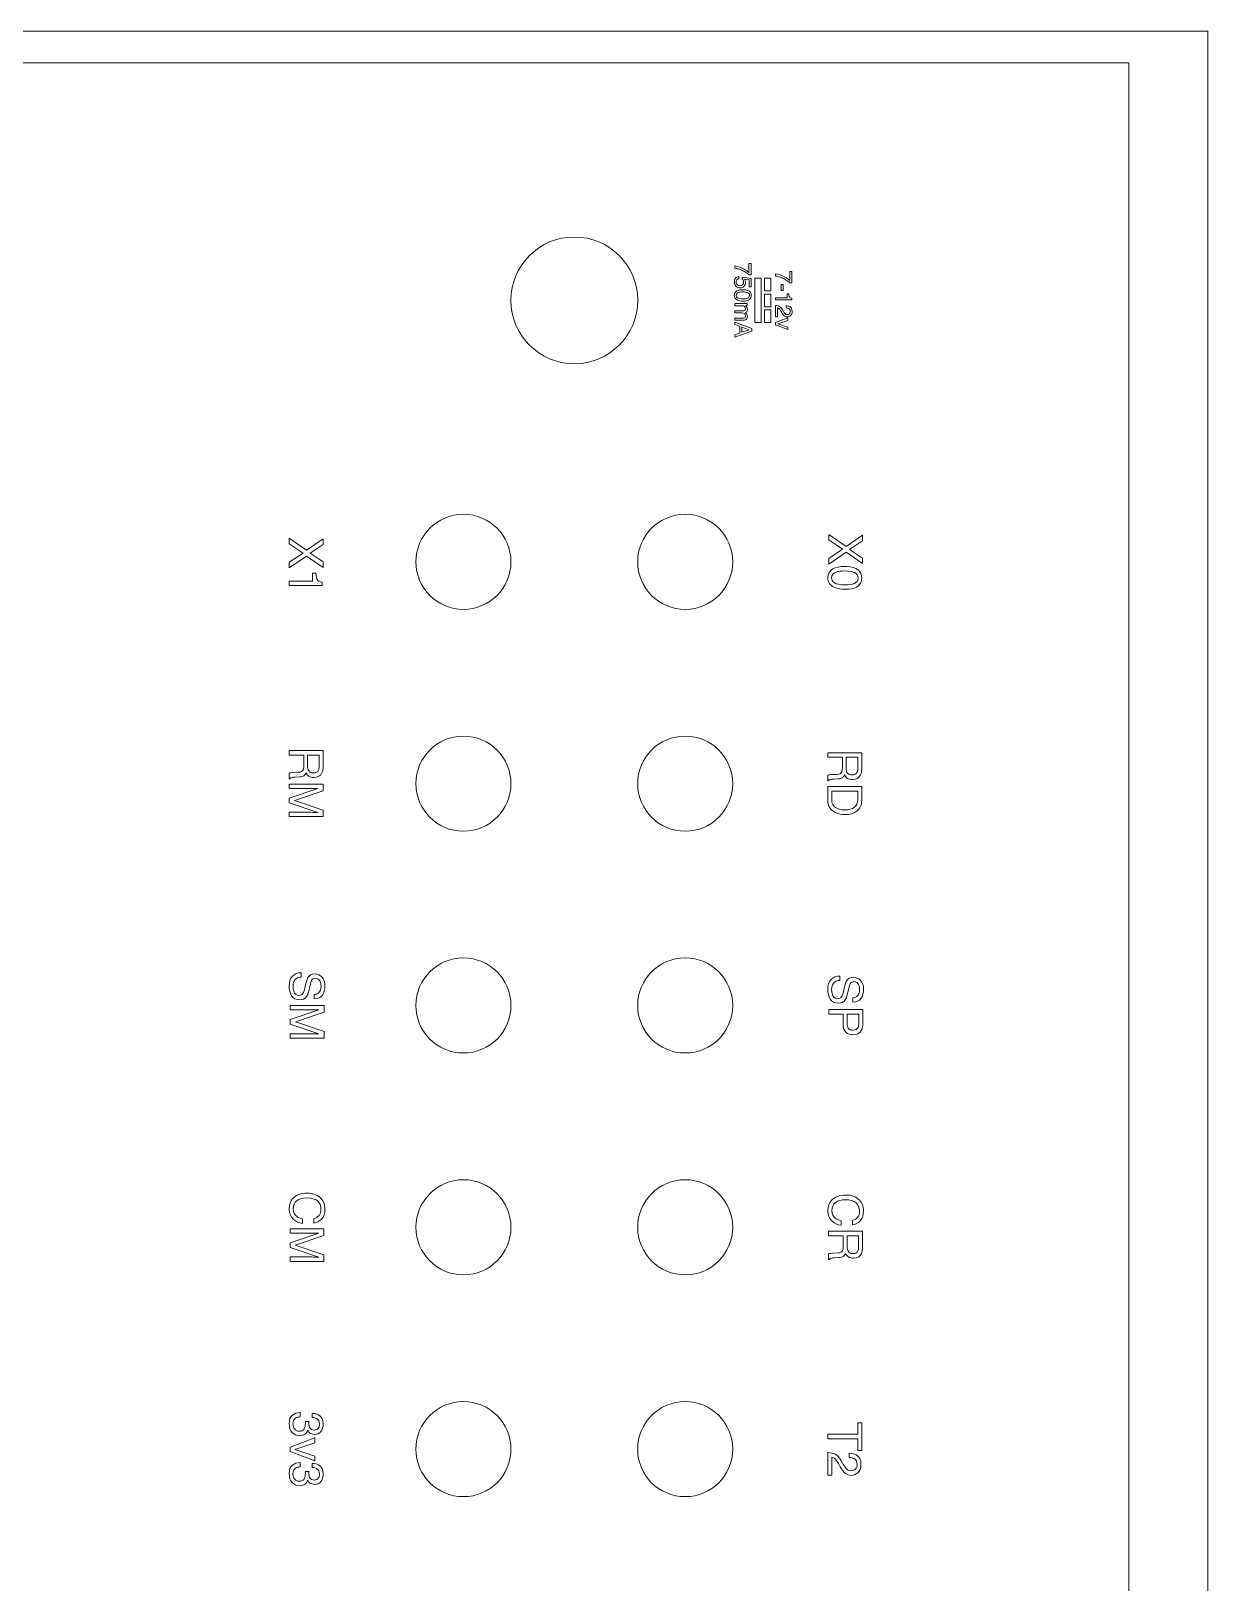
# Model space of a CAD drawing. Header units: millimetres. Extents: x 0 to 209, y -17 to 180.
# Drawn here: x 105.7 to 180, y 82.1 to 180 of the extents above; entities that cross this region are included whole.
import ezdxf

# ---------------------------------------------------------------- set-up
doc = ezdxf.new("R2010")
doc.units = ezdxf.units.MM
for name, color, linetype, lineweight, true_color in [('comments', 30, 'CONTINUOUS', 5, 0xf6921e), ('cutting', 5, 'CONTINUOUS', 5, 0x0000ff), ('engraving', 1, 'CONTINUOUS', 5, 0xff0000)]:
    doc.layers.add(name, color=color, linetype=linetype, lineweight=lineweight, true_color=true_color)

msp = doc.modelspace()

# ---------------------------------------------------------------- linework, layer by layer
at = {"layer": 'comments'}
for p, q in [((180, 180), (0, 180)), ((180, 0), (180, 180))]:
    msp.add_line(p, q, dxfattribs=at)
at = {"layer": 'cutting'}
for p, q in [((175, 178), (105, 178)), ((175, 3), (175, 178))]:
    msp.add_line(p, q, dxfattribs=at)
for centre, radius in [((140, 163), 4), ((133, 146.5), 3), ((147, 146.5), 3), ((133, 132.5), 3), ((147, 132.5), 3), ((133, 118.5), 3), ((147, 118.5), 3), ((133, 104.5), 3), ((147, 104.5), 3), ((133, 90.5), 3), ((147, 90.5), 3)]:
    msp.add_circle(centre, radius, dxfattribs=at)
at = {"layer": 'engraving'}
for p, q in [((150.128, 165.036), (150.128, 165.181)), ((151.023, 164.752), (151.023, 165.33)), ((151.023, 165.33), (151.155, 165.33)), ((151.155, 164.603), (151.041, 164.603)), ((151.155, 165.33), (151.155, 164.603)), ((152.7, 164.539), (152.7, 164.684)), ((153.595, 164.255), (153.595, 164.833)), ((153.595, 164.833), (153.727, 164.833)), ((153.727, 164.833), (153.727, 164.106)), ((150.395, 164.506), (150.395, 164.369)), ((150.586, 164.354), (150.593, 164.468)), ((150.593, 164.468), (151.155, 164.388)), ((151.028, 164.29), (150.738, 164.334)), ((151.028, 163.846), (151.028, 164.29)), ((151.155, 163.846), (151.028, 163.846)), ((151.155, 164.388), (151.155, 163.846)), ((151.4, 164.4), (151.4, 161.6)), ((151.8, 164.4), (151.4, 164.4)), ((151.8, 161.6), (151.8, 164.4)), ((152, 164.4), (152, 163.6)), ((152.4, 164.4), (152, 164.4)), ((152, 163.6), (152.4, 163.6)), ((152.4, 163.6), (152.4, 164.4)), ((153.049, 163.629), (153.049, 163.995)), ((153.049, 163.995), (153.184, 163.995)), ((153.184, 163.629), (153.049, 163.629)), ((153.184, 163.995), (153.184, 163.629)), ((153.727, 164.106), (153.612, 164.106)), ((150.128, 162.665), (150.128, 162.796)), ((150.128, 162.796), (150.91, 162.796)), ((150.543, 162.665), (150.128, 162.665)), ((150.91, 162.666), (150.799, 162.666)), ((150.91, 162.796), (150.91, 162.666)), ((152, 163.4), (152, 162.6)), ((152.4, 163.4), (152, 163.4)), ((152, 162.6), (152.4, 162.6)), ((152.4, 162.6), (152.4, 163.4)), ((152.7, 163.031), (152.7, 163.171)), ((152.7, 163.171), (153.44, 163.171)), ((153.74, 163.031), (152.7, 163.031)), ((152.7, 161.965), (152.7, 162.682)), ((153.374, 162.523), (153.374, 162.657)), ((153.44, 163.416), (153.54, 163.416)), ((153.44, 163.171), (153.44, 163.416)), ((153.74, 163.134), (153.74, 163.031)), ((150.128, 162.205), (150.128, 162.338)), ((150.128, 162.338), (150.638, 162.338)), ((150.583, 162.205), (150.128, 162.205)), ((150.128, 161.745), (150.128, 161.882)), ((150.128, 161.882), (150.671, 161.882)), ((150.648, 161.745), (150.128, 161.745)), ((150.128, 161.478), (150.128, 161.626)), ((150.128, 161.626), (151.2, 161.223)), ((152, 162.4), (152, 161.6)), ((152.4, 162.4), (152, 162.4)), ((152.4, 161.6), (152.4, 162.4)), ((152.824, 161.965), (152.7, 161.965)), ((152.7, 161.602), (153.481, 161.89)), ((152.824, 162.535), (152.824, 161.965)), ((153.481, 161.738), (152.845, 161.529)), ((153.095, 162.231), (153.04, 162.331)), ((153.116, 162.437), (153.197, 162.297)), ((153.481, 161.89), (153.481, 161.738)), ((150.449, 161.362), (150.128, 161.478)), ((151.2, 161.059), (150.128, 160.67)), ((150.128, 160.829), (150.449, 160.938)), ((150.128, 160.67), (150.128, 160.829)), ((150.449, 160.938), (150.449, 161.362)), ((151.041, 161.147), (150.568, 161.32)), ((150.568, 161.32), (150.568, 160.985)), ((150.568, 160.985), (151.041, 161.147)), ((151.2, 161.223), (151.2, 161.059)), ((151.4, 161.6), (151.8, 161.6)), ((152, 161.6), (152.4, 161.6)), ((152.7, 161.462), (152.7, 161.602)), ((153.481, 161.167), (152.7, 161.462)), ((152.845, 161.529), (153.481, 161.311)), ((153.481, 161.311), (153.481, 161.167)), ((122, 147.644), (122, 147.994)), ((122, 147.994), (123.098, 147.227)), ((123.098, 147.227), (124.143, 147.946)), ((124.143, 147.946), (124.143, 147.583)), ((156.057, 147.883), (156.057, 148.233)), ((156.057, 148.233), (157.155, 147.465)), ((157.155, 147.465), (158.2, 148.185)), ((158.2, 148.185), (158.2, 147.821)), ((122.881, 147.05), (122, 147.644)), ((122, 146.473), (122.881, 147.05)), ((124.143, 147.583), (123.323, 147.036)), ((123.323, 147.036), (124.143, 146.493)), ((156.938, 147.289), (156.057, 147.883)), ((156.057, 146.711), (156.938, 147.289)), ((157.155, 147.105), (156.057, 146.351)), ((158.2, 146.386), (157.155, 147.105)), ((158.2, 147.821), (157.38, 147.274)), ((157.38, 147.274), (158.2, 146.732)), ((123.098, 146.867), (122, 146.113)), ((122, 146.113), (122, 146.473)), ((124.143, 146.148), (123.098, 146.867)), ((124.143, 146.493), (124.143, 146.148)), ((156.057, 146.351), (156.057, 146.711)), ((158.2, 146.732), (158.2, 146.386)), ((122, 145.006), (122, 145.286)), ((122, 145.286), (123.479, 145.286)), ((124.08, 145.006), (122, 145.006)), ((123.479, 145.777), (123.68, 145.777)), ((123.479, 145.286), (123.479, 145.777)), ((124.08, 145.213), (124.08, 145.006)), ((122, 134.294), (122, 134.584)), ((122, 134.584), (124.143, 134.584)), ((122.919, 134.294), (122, 134.294)), ((122.919, 133.633), (122.919, 134.294)), ((123.893, 134.294), (123.161, 134.294)), ((123.161, 134.294), (123.161, 133.623)), ((123.893, 133.585), (123.893, 134.294)), ((124.143, 134.584), (124.143, 133.592)), ((156, 134.163), (156, 134.453)), ((156, 134.453), (158.143, 134.453)), ((158.143, 134.453), (158.143, 133.461)), ((122.241, 133.199), (122.598, 133.216)), ((156.919, 134.163), (156, 134.163)), ((156.919, 133.502), (156.919, 134.163)), ((157.893, 134.163), (157.161, 134.163)), ((157.161, 134.163), (157.161, 133.492)), ((157.893, 133.454), (157.893, 134.163)), ((122, 132.805), (122, 133.161)), ((122.048, 132.805), (122, 132.805)), ((122, 132.192), (122, 132.47)), ((122, 132.47), (124.143, 132.47)), ((122.649, 132.929), (122.362, 132.918)), ((124.143, 132.47), (124.143, 132.054)), ((156, 132.673), (156, 133.029)), ((156.048, 132.673), (156, 132.673)), ((156, 131.453), (156, 132.318)), ((156, 132.318), (158.143, 132.318)), ((156.241, 133.067), (156.598, 133.085)), ((156.649, 132.797), (156.362, 132.787)), ((158.143, 132.318), (158.143, 131.45)), ((122, 131.584), (123.807, 132.2)), ((123.265, 132.192), (122, 132.192)), ((122, 131.297), (122, 131.584)), ((123.807, 130.686), (122, 131.297)), ((124.143, 132.054), (122.331, 131.438)), ((122.331, 131.438), (124.143, 130.827)), ((123.807, 132.2), (123.742, 132.2)), ((157.893, 132.026), (156.248, 132.026)), ((156.248, 132.026), (156.248, 131.508)), ((157.893, 131.511), (157.893, 132.026)), ((122, 130.416), (122, 130.691)), ((122, 130.691), (123.265, 130.691)), ((124.143, 130.416), (122, 130.416)), ((124.143, 130.827), (124.143, 130.416)), ((122.754, 120.561), (122.754, 120.288)), ((122.992, 119.592), (123.058, 119.883)), ((123.303, 119.693), (123.234, 119.393)), ((156.754, 120.352), (156.754, 120.079)), ((156.992, 119.383), (157.058, 119.673)), ((123.577, 118.916), (123.577, 119.188)), ((157.303, 119.484), (157.234, 119.183)), ((157.577, 118.706), (157.577, 118.979)), ((122.063, 118.216), (122.063, 118.493)), ((122.063, 118.493), (124.206, 118.493)), ((122.063, 117.607), (123.87, 118.223)), ((123.327, 118.216), (122.063, 118.216)), ((122.063, 117.32), (122.063, 117.607)), ((124.206, 118.077), (122.394, 117.462)), ((123.87, 118.223), (123.804, 118.223)), ((124.206, 118.493), (124.206, 118.077)), ((156.063, 117.958), (156.063, 118.249)), ((156.063, 118.249), (158.206, 118.249)), ((156.969, 117.958), (156.063, 117.958)), ((156.969, 117.284), (156.969, 117.958)), ((157.956, 117.958), (157.214, 117.958)), ((157.214, 117.958), (157.214, 117.381)), ((157.956, 117.381), (157.956, 117.958)), ((158.206, 118.249), (158.206, 117.284)), ((123.87, 116.709), (122.063, 117.32)), ((122.063, 116.439), (122.063, 116.715)), ((122.063, 116.715), (123.327, 116.715)), ((122.394, 117.462), (124.206, 116.85)), ((124.206, 116.85), (124.206, 116.439)), ((124.206, 116.439), (122.063, 116.439)), ((122.843, 105.032), (122.843, 104.749)), ((123.555, 104.77), (123.555, 105.053)), ((156.843, 104.916), (156.843, 104.633)), ((157.555, 104.654), (157.555, 104.937)), ((122.055, 104.127), (122.055, 104.404)), ((122.055, 104.404), (124.198, 104.404)), ((122.055, 103.518), (123.863, 104.134)), ((123.32, 104.127), (122.055, 104.127)), ((124.198, 103.988), (122.387, 103.373)), ((123.863, 104.134), (123.797, 104.134)), ((124.198, 104.404), (124.198, 103.988)), ((156.055, 103.955), (156.055, 104.246)), ((156.055, 104.246), (158.198, 104.246)), ((156.974, 103.955), (156.055, 103.955)), ((156.974, 103.295), (156.974, 103.955)), ((157.949, 103.955), (157.217, 103.955)), ((157.217, 103.955), (157.217, 103.284)), ((157.949, 103.246), (157.949, 103.955)), ((158.198, 104.246), (158.198, 103.254)), ((122.055, 103.231), (122.055, 103.518)), ((123.863, 102.62), (122.055, 103.231)), ((122.387, 103.373), (124.198, 102.761)), ((156.296, 102.86), (156.654, 102.877)), ((122.055, 102.35), (122.055, 102.626)), ((122.055, 102.626), (123.32, 102.626)), ((124.198, 102.35), (122.055, 102.35)), ((124.198, 102.761), (124.198, 102.35)), ((156.055, 102.466), (156.055, 102.822)), ((156.104, 102.466), (156.055, 102.466)), ((156.705, 102.59), (156.417, 102.58)), ((122.699, 92.808), (122.699, 92.533)), ((123.021, 92.237), (123.253, 92.237)), ((123.46, 92.495), (123.46, 92.755)), ((157.888, 91.435), (157.888, 92.157)), ((157.888, 92.157), (158.143, 92.157)), ((158.143, 92.157), (158.143, 90.418)), ((122.057, 90.626), (123.619, 91.202)), ((123.619, 91.202), (123.619, 90.897)), ((156, 91.14), (156, 91.435)), ((156, 91.435), (157.888, 91.435)), ((157.888, 91.14), (156, 91.14)), ((157.888, 90.418), (157.888, 91.14)), ((122.057, 90.345), (122.057, 90.626)), ((123.619, 89.756), (122.057, 90.345)), ((123.619, 90.897), (122.347, 90.48)), ((122.347, 90.48), (123.619, 90.044)), ((156, 88.853), (156, 90.287)), ((157.348, 89.969), (157.348, 90.236)), ((158.143, 90.418), (157.888, 90.418)), ((122.699, 89.653), (122.699, 89.378)), ((123.46, 89.34), (123.46, 89.6)), ((123.619, 90.044), (123.619, 89.756)), ((156.248, 89.994), (156.248, 88.853)), ((156.791, 89.386), (156.68, 89.585)), ((156.833, 89.797), (156.995, 89.517)), ((123.021, 89.082), (123.253, 89.082)), ((156.248, 88.853), (156, 88.853))]:
    msp.add_line(p, q, dxfattribs=at)
for centre, radius, start, end in [((120.882, 92.124), 2.142, 1.55837, 3.02285), ((121.053, 92.129), 1.971, 0.01082, 1.55883), ((120.882, 88.969), 2.142, 1.55837, 3.02285), ((121.053, 88.974), 1.971, 0.01082, 1.55883)]:
    msp.add_arc(centre, radius, start, end, dxfattribs=at)
for points in [[(150.128, 165.181), (150.328, 165.148), (150.526, 165.075), (150.724, 164.962)], [(150.361, 164.981), (150.313, 164.995), (150.235, 165.013), (150.128, 165.036)], [(150.61, 164.885), (150.519, 164.927), (150.436, 164.959), (150.361, 164.981)], [(150.871, 164.737), (150.79, 164.793), (150.703, 164.842), (150.61, 164.885)], [(150.724, 164.962), (150.839, 164.896), (150.939, 164.826), (151.023, 164.752)], [(151.041, 164.603), (151.008, 164.637), (150.952, 164.682), (150.871, 164.737)], [(152.7, 164.684), (152.899, 164.651), (153.098, 164.578), (153.295, 164.465)], [(150.1, 163.32), (150.1, 163.445), (150.154, 163.539), (150.263, 163.6)], [(150.102, 164.17), (150.102, 164.255), (150.126, 164.331), (150.174, 164.396)], [(150.215, 163.878), (150.14, 163.939), (150.102, 164.036), (150.102, 164.17)], [(150.174, 164.396), (150.222, 164.461), (150.295, 164.498), (150.395, 164.506)], [(150.476, 163.787), (150.378, 163.787), (150.291, 163.817), (150.215, 163.878)], [(150.239, 164.265), (150.225, 164.234), (150.217, 164.198), (150.217, 164.157)], [(150.217, 164.157), (150.217, 164.079), (150.242, 164.022), (150.292, 163.984)], [(150.395, 164.369), (150.32, 164.361), (150.268, 164.326), (150.239, 164.265)], [(150.263, 163.6), (150.354, 163.651), (150.476, 163.676), (150.63, 163.676)], [(150.292, 163.984), (150.341, 163.947), (150.396, 163.928), (150.457, 163.928)], [(150.457, 163.928), (150.53, 163.928), (150.586, 163.95), (150.626, 163.995)], [(150.711, 163.886), (150.649, 163.82), (150.571, 163.787), (150.476, 163.787)], [(150.659, 164.271), (150.642, 164.304), (150.618, 164.331), (150.586, 164.354)], [(150.626, 163.995), (150.666, 164.039), (150.686, 164.093), (150.686, 164.155)], [(150.63, 163.676), (150.748, 163.676), (150.85, 163.661), (150.935, 163.631)], [(150.686, 164.155), (150.686, 164.2), (150.677, 164.239), (150.659, 164.271)], [(150.804, 164.13), (150.804, 164.034), (150.773, 163.953), (150.711, 163.886)], [(150.738, 164.334), (150.757, 164.31), (150.771, 164.287), (150.78, 164.265)], [(150.78, 164.265), (150.796, 164.226), (150.804, 164.181), (150.804, 164.13)], [(150.935, 163.631), (151.094, 163.573), (151.173, 163.469), (151.173, 163.319)], [(152.933, 164.484), (152.885, 164.498), (152.807, 164.516), (152.7, 164.539)], [(153.181, 164.388), (153.09, 164.43), (153.008, 164.462), (152.933, 164.484)], [(153.442, 164.24), (153.362, 164.296), (153.275, 164.345), (153.181, 164.388)], [(153.295, 164.465), (153.411, 164.399), (153.511, 164.328), (153.595, 164.255)], [(153.612, 164.106), (153.58, 164.14), (153.523, 164.184), (153.442, 164.24)], [(150.3, 163.019), (150.167, 163.081), (150.1, 163.181), (150.1, 163.32)], [(150.368, 163.5), (150.269, 163.465), (150.22, 163.405), (150.22, 163.321)], [(150.22, 163.321), (150.22, 163.252), (150.25, 163.198), (150.31, 163.158)], [(150.652, 162.956), (150.51, 162.956), (150.393, 162.977), (150.3, 163.019)], [(150.31, 163.158), (150.37, 163.118), (150.483, 163.097), (150.647, 163.097)], [(150.624, 163.534), (150.518, 163.534), (150.432, 163.523), (150.368, 163.5)], [(150.751, 162.604), (150.713, 162.645), (150.643, 162.665), (150.543, 162.665)], [(150.946, 163.481), (150.873, 163.516), (150.766, 163.534), (150.624, 163.534)], [(150.647, 163.097), (150.766, 163.097), (150.863, 163.112), (150.94, 163.141)], [(151.006, 163.026), (150.92, 162.979), (150.802, 162.956), (150.652, 162.956)], [(150.809, 162.469), (150.809, 162.518), (150.79, 162.563), (150.751, 162.604)], [(150.799, 162.666), (150.837, 162.635), (150.865, 162.607), (150.883, 162.582)], [(150.94, 163.141), (151.016, 163.17), (151.055, 163.227), (151.055, 163.311)], [(151.055, 163.311), (151.055, 163.388), (151.018, 163.445), (150.946, 163.481)], [(151.173, 163.319), (151.173, 163.184), (151.117, 163.086), (151.006, 163.026)], [(152.7, 162.682), (152.79, 162.677), (152.868, 162.659), (152.935, 162.626)], [(152.935, 162.626), (153.001, 162.594), (153.062, 162.531), (153.116, 162.437)], [(153.374, 162.657), (153.465, 162.655), (153.539, 162.638), (153.596, 162.606)], [(153.54, 163.416), (153.549, 163.322), (153.565, 163.256), (153.587, 163.218)], [(153.587, 163.218), (153.608, 163.181), (153.659, 163.153), (153.74, 163.134)], [(153.596, 162.606), (153.698, 162.549), (153.748, 162.449), (153.748, 162.305)], [(150.756, 162.149), (150.721, 162.186), (150.664, 162.205), (150.583, 162.205)], [(150.638, 162.338), (150.691, 162.338), (150.73, 162.345), (150.754, 162.357)], [(150.813, 161.776), (150.772, 161.755), (150.718, 161.745), (150.648, 161.745)], [(150.671, 161.882), (150.723, 161.882), (150.759, 161.895), (150.778, 161.921)], [(150.754, 162.357), (150.791, 162.377), (150.809, 162.414), (150.809, 162.469)], [(150.807, 162.016), (150.807, 162.067), (150.79, 162.112), (150.756, 162.149)], [(150.778, 161.921), (150.798, 161.947), (150.807, 161.978), (150.807, 162.016)], [(150.881, 162.284), (150.864, 162.263), (150.838, 162.243), (150.804, 162.226)], [(150.804, 162.226), (150.846, 162.197), (150.877, 162.162), (150.897, 162.123)], [(150.927, 161.99), (150.927, 161.885), (150.889, 161.814), (150.813, 161.776)], [(150.927, 162.434), (150.927, 162.372), (150.912, 162.322), (150.881, 162.284)], [(150.883, 162.582), (150.912, 162.539), (150.927, 162.489), (150.927, 162.434)], [(150.897, 162.123), (150.917, 162.084), (150.927, 162.039), (150.927, 161.99)], [(152.965, 162.444), (152.922, 162.492), (152.876, 162.523), (152.824, 162.535)], [(153.04, 162.331), (153.014, 162.379), (152.989, 162.416), (152.965, 162.444)], [(153.221, 162.048), (153.186, 162.082), (153.144, 162.143), (153.095, 162.231)], [(153.197, 162.297), (153.234, 162.234), (153.265, 162.19), (153.291, 162.165)], [(153.435, 161.96), (153.352, 161.96), (153.28, 161.989), (153.221, 162.048)], [(153.291, 162.165), (153.331, 162.125), (153.377, 162.105), (153.429, 162.105)], [(153.526, 162.492), (153.489, 162.511), (153.439, 162.521), (153.374, 162.523)], [(153.429, 162.105), (153.49, 162.105), (153.538, 162.123), (153.574, 162.16)], [(153.651, 162.043), (153.586, 161.988), (153.514, 161.96), (153.435, 161.96)], [(153.628, 162.306), (153.628, 162.396), (153.594, 162.458), (153.526, 162.492)], [(153.574, 162.16), (153.61, 162.196), (153.628, 162.245), (153.628, 162.306)], [(153.748, 162.305), (153.748, 162.185), (153.716, 162.098), (153.651, 162.043)], [(156, 145.495), (156, 145.746), (156.109, 145.933), (156.327, 146.055)], [(156.327, 146.055), (156.509, 146.157), (156.753, 146.208), (157.059, 146.208)], [(157.059, 146.208), (157.296, 146.208), (157.5, 146.178), (157.67, 146.117)], [(157.67, 146.117), (157.987, 146.002), (158.146, 145.794), (158.146, 145.494)], [(123.68, 145.777), (123.699, 145.588), (123.73, 145.455), (123.773, 145.381)], [(123.773, 145.381), (123.816, 145.306), (123.919, 145.25), (124.08, 145.213)], [(156.4, 144.894), (156.133, 145.017), (156, 145.217), (156, 145.495)], [(156.535, 145.855), (156.338, 145.785), (156.239, 145.666), (156.239, 145.497)], [(156.239, 145.497), (156.239, 145.36), (156.3, 145.252), (156.42, 145.171)], [(156.42, 145.171), (156.541, 145.091), (156.765, 145.05), (157.094, 145.05)], [(157.049, 145.924), (156.836, 145.924), (156.665, 145.901), (156.535, 145.855)], [(157.691, 145.817), (157.546, 145.888), (157.332, 145.924), (157.049, 145.924)], [(157.094, 145.05), (157.331, 145.05), (157.527, 145.079), (157.68, 145.138)], [(157.68, 145.138), (157.833, 145.196), (157.909, 145.309), (157.909, 145.478)], [(157.909, 145.478), (157.909, 145.632), (157.837, 145.745), (157.691, 145.817)], [(158.146, 145.494), (158.146, 145.223), (158.034, 145.028), (157.812, 144.907)], [(157.104, 144.767), (156.82, 144.767), (156.585, 144.81), (156.4, 144.894)], [(157.812, 144.907), (157.64, 144.814), (157.404, 144.767), (157.104, 144.767)], [(122.598, 133.216), (122.738, 133.223), (122.832, 133.275), (122.88, 133.372)], [(122.88, 133.372), (122.906, 133.428), (122.919, 133.515), (122.919, 133.633)], [(123.161, 133.623), (123.161, 133.487), (123.188, 133.379), (123.243, 133.3)], [(123.243, 133.3), (123.297, 133.221), (123.396, 133.181), (123.537, 133.181)], [(123.537, 133.181), (123.69, 133.181), (123.794, 133.236), (123.85, 133.347)], [(123.85, 133.347), (123.879, 133.407), (123.893, 133.486), (123.893, 133.585)], [(124.143, 133.592), (124.143, 133.429), (124.119, 133.294), (124.071, 133.188)], [(156.598, 133.085), (156.738, 133.092), (156.832, 133.144), (156.88, 133.241)], [(156.88, 133.241), (156.906, 133.296), (156.919, 133.383), (156.919, 133.502)], [(157.161, 133.492), (157.161, 133.356), (157.188, 133.248), (157.243, 133.169)], [(157.537, 133.05), (157.69, 133.05), (157.794, 133.105), (157.85, 133.216)], [(157.85, 133.216), (157.879, 133.275), (157.893, 133.355), (157.893, 133.454)], [(158.143, 133.461), (158.143, 133.298), (158.119, 133.163), (158.071, 133.057)], [(122, 133.161), (122.018, 133.17), (122.042, 133.178), (122.071, 133.184)], [(122.179, 132.898), (122.111, 132.881), (122.068, 132.849), (122.048, 132.805)], [(122.071, 133.184), (122.101, 133.19), (122.157, 133.195), (122.241, 133.199)], [(122.362, 132.918), (122.28, 132.916), (122.219, 132.909), (122.179, 132.898)], [(122.919, 132.999), (122.864, 132.957), (122.774, 132.934), (122.649, 132.929)], [(123.053, 133.188), (123.019, 133.105), (122.974, 133.042), (122.919, 132.999)], [(123.25, 132.966), (123.168, 133.019), (123.103, 133.093), (123.053, 133.188)], [(123.565, 132.886), (123.437, 132.886), (123.332, 132.913), (123.25, 132.966)], [(124.071, 133.188), (123.98, 132.987), (123.811, 132.886), (123.565, 132.886)], [(156, 133.029), (156.018, 133.039), (156.042, 133.047), (156.071, 133.053)], [(156.179, 132.767), (156.111, 132.749), (156.068, 132.718), (156.048, 132.673)], [(156.071, 133.053), (156.101, 133.058), (156.157, 133.063), (156.241, 133.067)], [(156.362, 132.787), (156.28, 132.784), (156.219, 132.777), (156.179, 132.767)], [(156.919, 132.868), (156.864, 132.826), (156.774, 132.802), (156.649, 132.797)], [(157.053, 133.057), (157.019, 132.973), (156.974, 132.91), (156.919, 132.868)], [(157.25, 132.835), (157.168, 132.888), (157.103, 132.962), (157.053, 133.057)], [(157.243, 133.169), (157.297, 133.089), (157.396, 133.05), (157.537, 133.05)], [(157.565, 132.755), (157.437, 132.755), (157.332, 132.782), (157.25, 132.835)], [(158.071, 133.057), (157.98, 132.856), (157.811, 132.755), (157.565, 132.755)], [(123.502, 132.196), (123.394, 132.194), (123.315, 132.192), (123.265, 132.192)], [(123.742, 132.2), (123.689, 132.2), (123.609, 132.198), (123.502, 132.196)], [(156.487, 130.675), (156.162, 130.826), (156, 131.085), (156, 131.453)], [(156.248, 131.508), (156.248, 131.41), (156.258, 131.329), (156.279, 131.266)], [(156.279, 131.266), (156.317, 131.153), (156.389, 131.061), (156.497, 130.989)], [(157.673, 131.001), (157.82, 131.107), (157.893, 131.277), (157.893, 131.511)], [(158.143, 131.45), (158.143, 131.155), (158.038, 130.927), (157.829, 130.764)], [(123.265, 130.691), (123.308, 130.691), (123.381, 130.69), (123.482, 130.688)], [(123.482, 130.688), (123.583, 130.687), (123.692, 130.686), (123.807, 130.686)], [(157.104, 130.547), (156.877, 130.547), (156.671, 130.59), (156.487, 130.675)], [(156.497, 130.989), (156.584, 130.932), (156.695, 130.89), (156.83, 130.865)], [(156.83, 130.865), (156.911, 130.85), (156.986, 130.843), (157.055, 130.843)], [(157.055, 130.843), (157.32, 130.843), (157.526, 130.896), (157.673, 131.001)], [(157.829, 130.764), (157.641, 130.619), (157.399, 130.547), (157.104, 130.547)], [(122.204, 120.339), (122.339, 120.49), (122.523, 120.564), (122.754, 120.561)], [(123.199, 120.285), (123.289, 120.421), (123.422, 120.489), (123.6, 120.489)], [(123.6, 120.489), (123.793, 120.489), (123.951, 120.423), (124.074, 120.29)], [(122, 119.713), (122, 119.98), (122.068, 120.188), (122.204, 120.339)], [(122.153, 119.112), (122.051, 119.284), (122, 119.485), (122, 119.713)], [(122.458, 120.202), (122.316, 120.106), (122.245, 119.936), (122.245, 119.693)], [(122.245, 119.693), (122.245, 119.584), (122.261, 119.485), (122.292, 119.395)], [(122.754, 120.288), (122.633, 120.281), (122.534, 120.253), (122.458, 120.202)], [(122.865, 119.245), (122.914, 119.319), (122.956, 119.435), (122.992, 119.592)], [(123.058, 119.883), (123.1, 120.072), (123.148, 120.206), (123.199, 120.285)], [(123.419, 120.082), (123.388, 120.025), (123.349, 119.895), (123.303, 119.693)], [(123.65, 120.214), (123.545, 120.214), (123.468, 120.17), (123.419, 120.082)], [(123.901, 120.101), (123.829, 120.176), (123.745, 120.214), (123.65, 120.214)], [(123.841, 119.282), (123.953, 119.37), (124.009, 119.52), (124.009, 119.732)], [(124.009, 119.732), (124.009, 119.904), (123.973, 120.027), (123.901, 120.101)], [(124.074, 120.29), (124.198, 120.156), (124.26, 119.968), (124.26, 119.724)], [(124.26, 119.724), (124.26, 119.499), (124.205, 119.308), (124.097, 119.151)], [(156, 119.504), (156, 119.771), (156.068, 119.979), (156.204, 120.13)], [(156.153, 118.902), (156.051, 119.075), (156, 119.276), (156, 119.504)], [(156.204, 120.13), (156.339, 120.281), (156.523, 120.355), (156.754, 120.352)], [(156.458, 119.993), (156.316, 119.897), (156.245, 119.727), (156.245, 119.484)], [(156.754, 120.079), (156.633, 120.072), (156.534, 120.043), (156.458, 119.993)], [(157.058, 119.673), (157.1, 119.863), (157.148, 119.997), (157.199, 120.076)], [(157.199, 120.076), (157.289, 120.212), (157.422, 120.28), (157.6, 120.28)], [(157.419, 119.873), (157.388, 119.816), (157.349, 119.686), (157.303, 119.484)], [(157.65, 120.004), (157.545, 120.004), (157.468, 119.961), (157.419, 119.873)], [(157.6, 120.28), (157.793, 120.28), (157.951, 120.214), (158.074, 120.08)], [(157.901, 119.892), (157.829, 119.967), (157.745, 120.004), (157.65, 120.004)], [(157.841, 119.072), (157.953, 119.161), (158.009, 119.311), (158.009, 119.523)], [(158.009, 119.523), (158.009, 119.694), (157.973, 119.817), (157.901, 119.892)], [(158.074, 120.08), (158.198, 119.947), (158.26, 119.758), (158.26, 119.514)], [(158.26, 119.514), (158.26, 119.29), (158.205, 119.099), (158.097, 118.942)], [(122.662, 118.853), (122.425, 118.853), (122.255, 118.939), (122.153, 119.112)], [(122.292, 119.395), (122.352, 119.222), (122.46, 119.136), (122.616, 119.136)], [(122.616, 119.136), (122.732, 119.136), (122.815, 119.172), (122.865, 119.245)], [(123.098, 119.057), (122.998, 118.921), (122.853, 118.853), (122.662, 118.853)], [(123.234, 119.393), (123.201, 119.248), (123.156, 119.136), (123.098, 119.057)], [(123.577, 119.188), (123.692, 119.203), (123.78, 119.234), (123.841, 119.282)], [(124.097, 119.151), (123.988, 118.994), (123.815, 118.916), (123.577, 118.916)], [(156.662, 118.643), (156.425, 118.643), (156.255, 118.73), (156.153, 118.902)], [(156.245, 119.484), (156.245, 119.375), (156.261, 119.276), (156.292, 119.186)], [(156.292, 119.186), (156.352, 119.013), (156.46, 118.926), (156.616, 118.926)], [(156.616, 118.926), (156.732, 118.926), (156.815, 118.963), (156.865, 119.036)], [(157.098, 118.848), (156.998, 118.712), (156.853, 118.643), (156.662, 118.643)], [(156.865, 119.036), (156.914, 119.11), (156.956, 119.225), (156.992, 119.383)], [(157.234, 119.183), (157.201, 119.038), (157.156, 118.926), (157.098, 118.848)], [(157.577, 118.979), (157.692, 118.994), (157.78, 119.025), (157.841, 119.072)], [(158.097, 118.942), (157.988, 118.785), (157.815, 118.706), (157.577, 118.706)], [(123.564, 118.219), (123.457, 118.217), (123.378, 118.216), (123.327, 118.216)], [(123.804, 118.223), (123.752, 118.223), (123.672, 118.222), (123.564, 118.219)], [(123.327, 116.715), (123.371, 116.715), (123.444, 116.714), (123.545, 116.712)], [(123.545, 116.712), (123.646, 116.71), (123.754, 116.709), (123.87, 116.709)], [(157.155, 116.804), (157.031, 116.908), (156.969, 117.068), (156.969, 117.284)], [(157.591, 116.648), (157.424, 116.648), (157.279, 116.7), (157.155, 116.804)], [(157.214, 117.381), (157.214, 117.25), (157.241, 117.144), (157.297, 117.063)], [(157.297, 117.063), (157.352, 116.982), (157.45, 116.941), (157.59, 116.941)], [(157.59, 116.941), (157.748, 116.941), (157.855, 117), (157.911, 117.117)], [(158.044, 116.823), (157.937, 116.707), (157.786, 116.648), (157.591, 116.648)], [(157.911, 117.117), (157.941, 117.181), (157.956, 117.269), (157.956, 117.381)], [(158.206, 117.284), (158.206, 117.094), (158.152, 116.94), (158.044, 116.823)], [(122, 105.689), (122, 105.938), (122.075, 106.147), (122.226, 106.316)], [(122.226, 106.316), (122.425, 106.539), (122.733, 106.65), (123.149, 106.65)], [(122.489, 106.178), (122.333, 106.061), (122.255, 105.886), (122.255, 105.654)], [(123.1, 106.354), (122.849, 106.354), (122.645, 106.295), (122.489, 106.178)], [(123.782, 106.159), (123.634, 106.289), (123.406, 106.354), (123.1, 106.354)], [(123.149, 106.65), (123.466, 106.65), (123.725, 106.566), (123.927, 106.399)], [(124.004, 105.648), (124.004, 105.859), (123.93, 106.029), (123.782, 106.159)], [(123.927, 106.399), (124.147, 106.218), (124.257, 105.969), (124.257, 105.651)], [(156, 105.573), (156, 105.822), (156.075, 106.031), (156.226, 106.2)], [(156.226, 106.2), (156.425, 106.423), (156.733, 106.534), (157.149, 106.534)], [(156.489, 106.062), (156.333, 105.945), (156.255, 105.77), (156.255, 105.538)], [(157.1, 106.238), (156.849, 106.238), (156.645, 106.179), (156.489, 106.062)], [(157.782, 106.043), (157.634, 106.173), (157.406, 106.238), (157.1, 106.238)], [(157.149, 106.534), (157.466, 106.534), (157.725, 106.45), (157.927, 106.283)], [(158.004, 105.532), (158.004, 105.743), (157.93, 105.913), (157.782, 106.043)], [(157.927, 106.283), (158.147, 106.102), (158.257, 105.853), (158.257, 105.535)], [(122.276, 105), (122.092, 105.17), (122, 105.4), (122, 105.689)], [(122.255, 105.654), (122.255, 105.44), (122.337, 105.277), (122.502, 105.165)], [(122.843, 104.749), (122.618, 104.775), (122.428, 104.858), (122.276, 105)], [(122.502, 105.165), (122.588, 105.106), (122.702, 105.061), (122.843, 105.032)], [(123.555, 105.053), (123.693, 105.085), (123.802, 105.149), (123.883, 105.244)], [(124.042, 105.019), (123.899, 104.869), (123.737, 104.786), (123.555, 104.77)], [(123.883, 105.244), (123.964, 105.34), (124.004, 105.475), (124.004, 105.648)], [(124.257, 105.651), (124.257, 105.379), (124.185, 105.169), (124.042, 105.019)], [(156.276, 104.884), (156.092, 105.054), (156, 105.284), (156, 105.573)], [(156.255, 105.538), (156.255, 105.324), (156.337, 105.161), (156.502, 105.049)], [(156.843, 104.633), (156.618, 104.659), (156.428, 104.742), (156.276, 104.884)], [(156.502, 105.049), (156.588, 104.99), (156.702, 104.945), (156.843, 104.916)], [(157.555, 104.937), (157.693, 104.969), (157.802, 105.033), (157.883, 105.129)], [(158.042, 104.903), (157.899, 104.753), (157.737, 104.67), (157.555, 104.654)], [(157.883, 105.129), (157.964, 105.224), (158.004, 105.359), (158.004, 105.532)], [(158.257, 105.535), (158.257, 105.263), (158.185, 105.053), (158.042, 104.903)], [(123.557, 104.13), (123.45, 104.128), (123.371, 104.127), (123.32, 104.127)], [(123.797, 104.134), (123.745, 104.134), (123.665, 104.133), (123.557, 104.13)], [(156.127, 102.845), (156.156, 102.851), (156.212, 102.856), (156.296, 102.86)], [(156.654, 102.877), (156.794, 102.884), (156.887, 102.936), (156.935, 103.033)], [(156.935, 103.033), (156.961, 103.089), (156.974, 103.176), (156.974, 103.295)], [(157.109, 102.85), (157.075, 102.766), (157.03, 102.703), (156.974, 102.661)], [(157.306, 102.627), (157.224, 102.68), (157.158, 102.754), (157.109, 102.85)], [(157.217, 103.284), (157.217, 103.148), (157.244, 103.041), (157.298, 102.961)], [(157.298, 102.961), (157.353, 102.882), (157.451, 102.842), (157.593, 102.842)], [(157.593, 102.842), (157.746, 102.842), (157.85, 102.898), (157.905, 103.009)], [(158.127, 102.85), (158.035, 102.648), (157.867, 102.548), (157.621, 102.548)], [(157.905, 103.009), (157.934, 103.068), (157.949, 103.147), (157.949, 103.246)], [(158.198, 103.254), (158.198, 103.09), (158.174, 102.956), (158.127, 102.85)], [(123.32, 102.626), (123.364, 102.626), (123.436, 102.625), (123.537, 102.623)], [(123.537, 102.623), (123.639, 102.621), (123.747, 102.62), (123.863, 102.62)], [(156.055, 102.822), (156.074, 102.832), (156.098, 102.839), (156.127, 102.845)], [(156.235, 102.559), (156.167, 102.542), (156.123, 102.511), (156.104, 102.466)], [(156.417, 102.58), (156.336, 102.577), (156.275, 102.57), (156.235, 102.559)], [(156.974, 102.661), (156.919, 102.618), (156.829, 102.595), (156.705, 102.59)], [(157.621, 102.548), (157.492, 102.548), (157.387, 102.574), (157.306, 102.627)], [(122, 92.103), (122, 92.35), (122.068, 92.529), (122.203, 92.641)], [(122.188, 91.544), (122.063, 91.676), (122, 91.862), (122, 92.103)], [(122.203, 92.641), (122.339, 92.752), (122.504, 92.808), (122.699, 92.808)], [(122.404, 92.458), (122.294, 92.389), (122.239, 92.266), (122.239, 92.088)], [(122.239, 92.088), (122.239, 91.95), (122.276, 91.84), (122.35, 91.756)], [(122.699, 92.533), (122.564, 92.522), (122.465, 92.496), (122.404, 92.458)], [(122.938, 91.762), (122.995, 91.85), (123.024, 91.973), (123.024, 92.129)], [(123.247, 92.169), (123.246, 92.15), (123.246, 92.13), (123.246, 92.109)], [(123.246, 92.109), (123.246, 92.011), (123.261, 91.93), (123.292, 91.867)], [(123.253, 92.237), (123.25, 92.21), (123.248, 92.187), (123.247, 92.169)], [(123.46, 92.755), (123.616, 92.755), (123.748, 92.724), (123.857, 92.662)], [(123.734, 92.433), (123.67, 92.47), (123.579, 92.491), (123.46, 92.495)], [(123.909, 92.069), (123.909, 92.245), (123.851, 92.366), (123.734, 92.433)], [(123.857, 92.662), (124.051, 92.555), (124.149, 92.367), (124.149, 92.097)], [(124.149, 92.097), (124.149, 91.884), (124.101, 91.719), (124.006, 91.603)], [(122.675, 91.347), (122.476, 91.347), (122.314, 91.413), (122.188, 91.544)], [(122.35, 91.756), (122.424, 91.672), (122.519, 91.63), (122.636, 91.63)], [(122.636, 91.63), (122.78, 91.63), (122.881, 91.674), (122.938, 91.762)], [(122.991, 91.44), (122.905, 91.378), (122.8, 91.347), (122.675, 91.347)], [(123.166, 91.698), (123.135, 91.588), (123.077, 91.502), (122.991, 91.44)], [(123.282, 91.531), (123.233, 91.574), (123.194, 91.629), (123.166, 91.698)], [(123.594, 91.428), (123.466, 91.428), (123.362, 91.462), (123.282, 91.531)], [(123.292, 91.867), (123.347, 91.756), (123.444, 91.7), (123.584, 91.7)], [(123.584, 91.7), (123.688, 91.7), (123.768, 91.737), (123.825, 91.811)], [(124.006, 91.603), (123.912, 91.486), (123.774, 91.428), (123.594, 91.428)], [(123.825, 91.811), (123.881, 91.885), (123.909, 91.971), (123.909, 92.069)], [(156, 90.287), (156.18, 90.277), (156.336, 90.24), (156.47, 90.176)], [(156.47, 90.176), (156.603, 90.111), (156.724, 89.985), (156.833, 89.797)], [(157.348, 90.236), (157.53, 90.233), (157.678, 90.2), (157.793, 90.135)], [(157.793, 90.135), (157.995, 90.022), (158.096, 89.821), (158.096, 89.533)], [(122, 88.948), (122, 89.195), (122.068, 89.374), (122.203, 89.486)], [(122.203, 89.486), (122.339, 89.597), (122.504, 89.653), (122.699, 89.653)], [(122.404, 89.302), (122.294, 89.234), (122.239, 89.111), (122.239, 88.933)], [(122.699, 89.378), (122.564, 89.367), (122.465, 89.341), (122.404, 89.302)], [(123.46, 89.6), (123.616, 89.6), (123.748, 89.569), (123.857, 89.507)], [(123.734, 89.278), (123.67, 89.315), (123.579, 89.336), (123.46, 89.34)], [(123.909, 88.914), (123.909, 89.09), (123.851, 89.211), (123.734, 89.278)], [(123.857, 89.507), (124.051, 89.4), (124.149, 89.212), (124.149, 88.942)], [(156.53, 89.81), (156.445, 89.907), (156.351, 89.969), (156.248, 89.994)], [(156.68, 89.585), (156.627, 89.681), (156.577, 89.756), (156.53, 89.81)], [(157.042, 89.019), (156.972, 89.088), (156.889, 89.21), (156.791, 89.386)], [(156.995, 89.517), (157.068, 89.391), (157.13, 89.303), (157.182, 89.253)], [(157.182, 89.253), (157.262, 89.173), (157.355, 89.133), (157.459, 89.133)], [(157.651, 89.908), (157.578, 89.945), (157.477, 89.965), (157.348, 89.969)], [(157.459, 89.133), (157.58, 89.133), (157.677, 89.17), (157.748, 89.243)], [(157.855, 89.534), (157.855, 89.714), (157.787, 89.839), (157.651, 89.908)], [(157.748, 89.243), (157.82, 89.316), (157.855, 89.413), (157.855, 89.534)], [(158.096, 89.533), (158.096, 89.294), (158.032, 89.119), (157.902, 89.009)], [(122.188, 88.389), (122.063, 88.521), (122, 88.707), (122, 88.948)], [(122.675, 88.192), (122.476, 88.192), (122.314, 88.258), (122.188, 88.389)], [(122.239, 88.933), (122.239, 88.795), (122.276, 88.684), (122.35, 88.601)], [(122.35, 88.601), (122.424, 88.517), (122.519, 88.475), (122.636, 88.475)], [(122.636, 88.475), (122.78, 88.475), (122.881, 88.519), (122.938, 88.607)], [(122.991, 88.285), (122.905, 88.223), (122.8, 88.192), (122.675, 88.192)], [(122.938, 88.607), (122.995, 88.695), (123.024, 88.818), (123.024, 88.974)], [(123.166, 88.542), (123.135, 88.433), (123.077, 88.347), (122.991, 88.285)], [(123.282, 88.376), (123.233, 88.419), (123.194, 88.474), (123.166, 88.542)], [(123.247, 89.014), (123.246, 88.995), (123.246, 88.975), (123.246, 88.954)], [(123.246, 88.954), (123.246, 88.856), (123.261, 88.775), (123.292, 88.712)], [(123.253, 89.082), (123.25, 89.055), (123.248, 89.032), (123.247, 89.014)], [(123.594, 88.273), (123.466, 88.273), (123.362, 88.307), (123.282, 88.376)], [(123.292, 88.712), (123.347, 88.601), (123.444, 88.545), (123.584, 88.545)], [(123.584, 88.545), (123.688, 88.545), (123.768, 88.582), (123.825, 88.656)], [(124.006, 88.448), (123.912, 88.331), (123.774, 88.273), (123.594, 88.273)], [(123.825, 88.656), (123.881, 88.73), (123.909, 88.816), (123.909, 88.914)], [(124.149, 88.942), (124.149, 88.729), (124.101, 88.564), (124.006, 88.448)], [(157.47, 88.843), (157.303, 88.843), (157.16, 88.902), (157.042, 89.019)], [(157.902, 89.009), (157.773, 88.898), (157.629, 88.843), (157.47, 88.843)]]:
    msp.add_open_spline(points, degree=3, dxfattribs=at)

doc.saveas('drawing.dxf')
